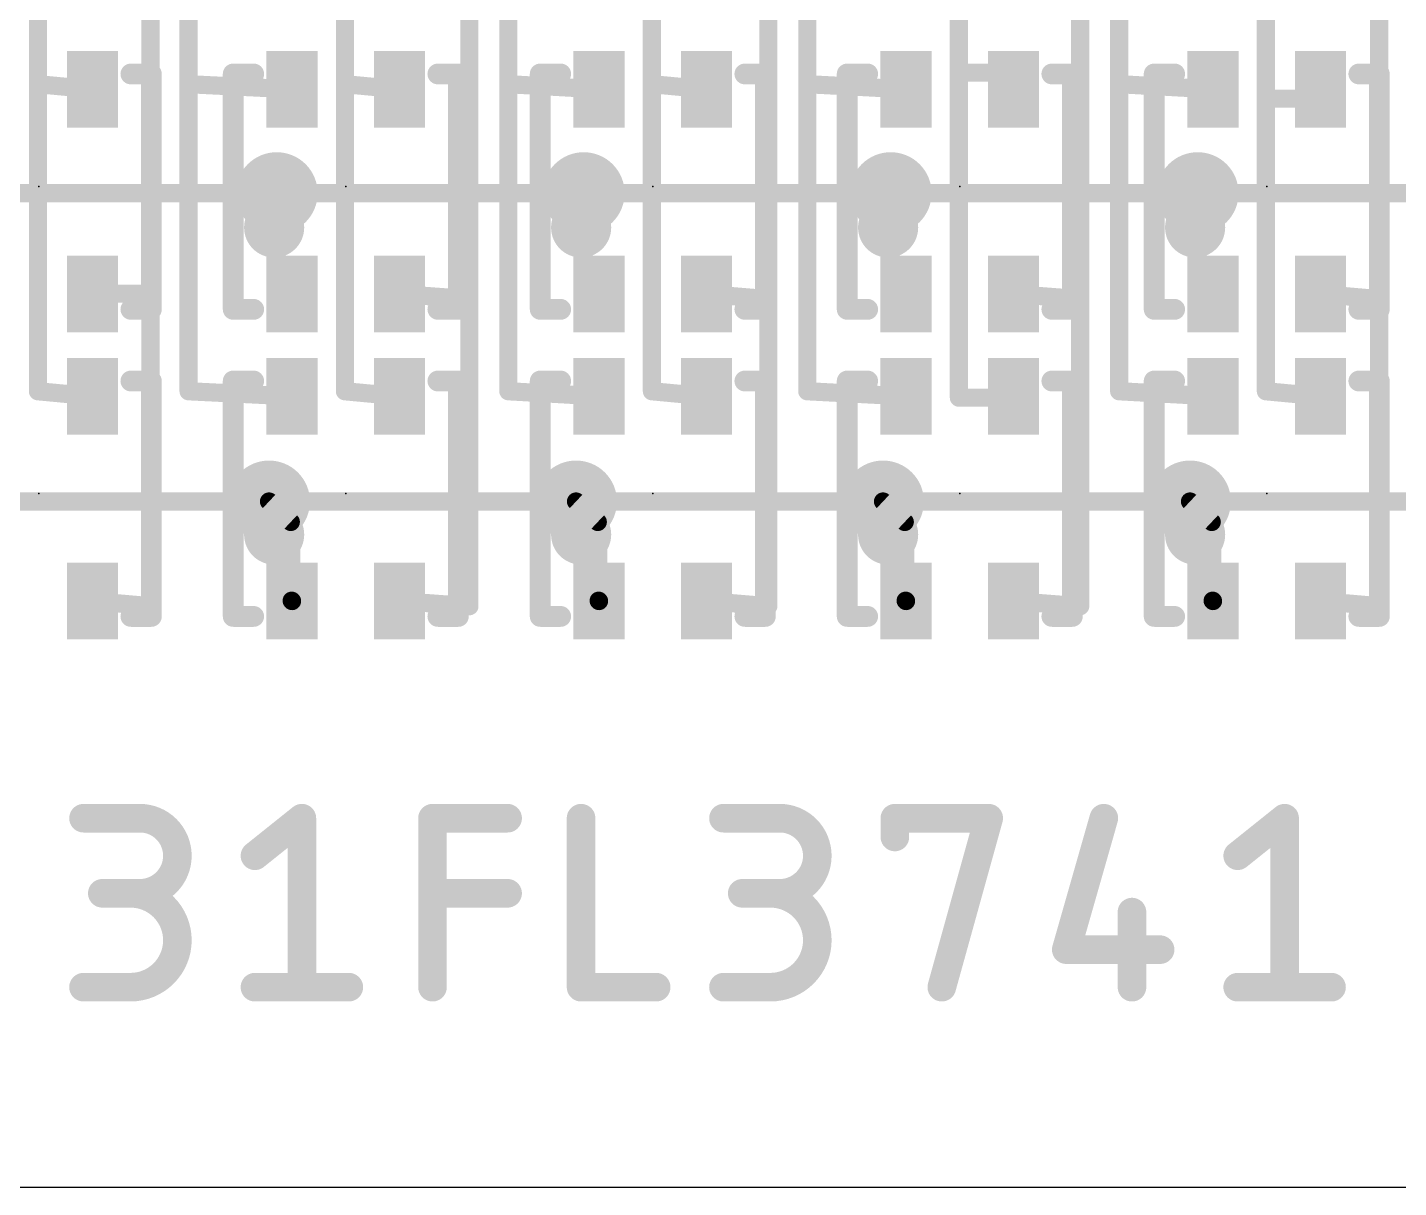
# Model space of a CAD drawing. Extents: x -9.9 to 44.1, y -5.1 to 53.3.
# Drawn here: x 7.39 to 20.79, y -5.08 to 6.25 of the extents above; entities that cross this region are included whole.
import ezdxf

# ---------------------------------------------------------------- set-up
doc = ezdxf.new("R2010")
doc.units = 0
for name, color, linetype in [('1', 12, 'CONTINUOUS'), ('16', 132, 'CONTINUOUS'), ('18', 110, 'CONTINUOUS'), ('20', 53, 'CONTINUOUS'), ('21', 40, 'CONTINUOUS'), ('23', 40, 'CONTINUOUS'), ('31', 253, 'CONTINUOUS')]:
    doc.layers.add(name, color=color, linetype=linetype)

# ---------------------------------------------------------------- blocks, each defined once
blk = doc.blocks.new('RECT')
blk.add_solid([(-0.5, -0.5), (0.5, -0.5), (-0.5, 0.5), (0.5, 0.5)])
blk = doc.blocks.new('ROUNDV')
at = {"const_width": 0.5}
blk.add_lwpolyline([(0, -0.25, 1), (0, 0.25, 1), (0, -0.25)], format="xyb", dxfattribs=at)

msp = doc.modelspace()

# ---------------------------------------------------------------- linework, layer by layer
at = {"layer": '1', "const_width": 0.1778}
for points in [[(7.4917, 8.7), (7.4917, 5.7)], [(8.9638, 8.7), (8.9638, 5.7)], [(10.4917, 8.7), (10.4917, 5.7)], [(12.089, 8.7), (12.089, 5.7)], [(13.4917, 8.7), (13.4917, 5.7)], [(15.01, 5.7), (15.01, 8.7)], [(16.4917, 8.733), (16.4917, 5.812)], [(18.058, 8.7), (18.058, 5.7)], [(19.4917, 8.7), (19.4917, 5.558)], [(8.5917, 6.6), (8.5917, 3.653)], [(11.708, 6.6), (11.708, 3.6)], [(14.629, 6.6), (14.629, 3.6)], [(17.677, 6.6), (17.677, 3.6)], [(20.598, 6.6), (20.598, 3.6)], [(16.4917, 5.812), (16.4917, 2.637)], [(17.05, 5.812), (16.4917, 5.812)], [(17.025, 5.65), (17.05, 5.812)], [(7.4917, 5.7), (7.4917, 2.7)], [(8.025, 5.65), (7.4917, 5.7)], [(8.9638, 5.7), (8.9638, 2.7)], [(9.975, 5.65), (8.9638, 5.7)], [(10.4917, 5.7), (10.4917, 2.7)], [(11.025, 5.65), (10.4917, 5.7)], [(12.089, 5.7), (12.089, 2.7)], [(12.975, 5.65), (12.089, 5.7)], [(13.4917, 5.7), (13.4917, 2.7)], [(14.025, 5.65), (13.4917, 5.7)], [(15.01, 2.7), (15.01, 5.7)], [(15.975, 5.65), (15.01, 5.7)], [(18.058, 5.7), (18.058, 2.7)], [(18.975, 5.65), (18.058, 5.7)], [(19.4917, 5.558), (19.4917, 2.7)], [(20.05, 5.558), (19.4917, 5.558)], [(20.025, 5.65), (20.05, 5.558)], [(9.825, 3.725), (9.825, 4.6355)], [(12.825, 3.725), (12.825, 4.6355)], [(15.825, 3.725), (15.825, 4.6355)], [(18.825, 3.725), (18.825, 4.6355)], [(9.975, 3.65), (9.825, 3.725)], [(12.975, 3.65), (12.825, 3.725)], [(15.975, 3.65), (15.825, 3.725)], [(18.975, 3.65), (18.825, 3.725)], [(8.025, 3.65), (8.05, 3.653)], [(8.05, 3.653), (8.5917, 3.653)], [(8.5917, 3.653), (8.5917, 0.6)], [(11.025, 3.65), (11.708, 3.6)], [(11.708, 3.6), (11.708, 0.6)], [(14.025, 3.65), (14.629, 3.6)], [(14.629, 3.6), (14.629, 0.6)], [(17.025, 3.65), (17.677, 3.6)], [(17.677, 3.6), (17.677, 0.6)], [(20.025, 3.65), (20.598, 3.6)], [(20.598, 3.6), (20.598, 0.6)], [(7.4917, 2.7), (8.025, 2.65)], [(8.9638, 2.7), (9.975, 2.65)], [(10.4917, 2.7), (11.025, 2.65)], [(12.089, 2.7), (12.975, 2.65)], [(13.4917, 2.7), (14.025, 2.65)], [(15.975, 2.65), (15.01, 2.7)], [(16.4917, 2.637), (17.05, 2.637)], [(17.05, 2.637), (17.025, 2.65)], [(18.058, 2.7), (18.975, 2.65)], [(19.4917, 2.7), (20.025, 2.65)], [(9.9625, 1.423), (9.75, 1.623)], [(12.9625, 1.423), (12.75, 1.623)], [(15.9625, 1.423), (15.75, 1.623)], [(18.9625, 1.423), (18.75, 1.623)], [(9.9714, 0.6536), (9.9625, 1.423)], [(12.9714, 0.6536), (12.9625, 1.423)], [(15.9714, 0.6536), (15.9625, 1.423)], [(18.9714, 0.6536), (18.9625, 1.423)], [(8.5917, 0.6), (8.025, 0.65)], [(9.975, 0.65), (9.9714, 0.6536)], [(11.708, 0.6), (11.025, 0.65)], [(12.975, 0.65), (12.9714, 0.6536)], [(14.629, 0.6), (14.025, 0.65)], [(15.975, 0.65), (15.9714, 0.6536)], [(17.677, 0.6), (17.025, 0.65)], [(18.975, 0.65), (18.9714, 0.6536)], [(20.598, 0.6), (20.025, 0.65)]]:
    msp.add_lwpolyline(points, dxfattribs=at)
at = {"layer": '1', "const_width": 0.0889}
for points in [[(16.5362, 5.812, 1), (16.4473, 5.812)], [(16.4917, 5.8565, 1), (16.4917, 5.7675)], [(17.0939, 5.8052, 1), (17.0061, 5.8188)], [(17.05, 5.7675, 1), (17.05, 5.8565)], [(7.5362, 5.7, 1), (7.4473, 5.7)], [(7.4958, 5.7443, 1), (7.4876, 5.6557)], [(8.966, 5.7444, 1), (8.9616, 5.6556)], [(9.0083, 5.7, 1), (8.9194, 5.7)], [(10.4958, 5.7443, 1), (10.4876, 5.6557)], [(10.5361, 5.7, 1), (10.4473, 5.7)], [(12.0915, 5.7444, 1), (12.0865, 5.6556)], [(12.1334, 5.7, 1), (12.0446, 5.7)], [(13.4958, 5.7443, 1), (13.4876, 5.6557)], [(13.5361, 5.7, 1), (13.4473, 5.7)], [(15.0545, 5.7, 1), (14.9656, 5.7)], [(15.0123, 5.7444, 1), (15.0077, 5.6556)], [(16.4473, 5.812, 1), (16.5362, 5.812)], [(18.1025, 5.7, 1), (18.0135, 5.7)], [(18.0604, 5.7444, 1), (18.0556, 5.6556)], [(7.4473, 5.7, 1), (7.5362, 5.7)], [(8.0209, 5.6057, 1), (8.0291, 5.6943)], [(8.9194, 5.7, 1), (9.0083, 5.7)], [(9.9728, 5.6056, 1), (9.9772, 5.6944)], [(10.4473, 5.7, 1), (10.5361, 5.7)], [(11.0209, 5.6057, 1), (11.0291, 5.6943)], [(12.0446, 5.7, 1), (12.1334, 5.7)], [(12.9725, 5.6056, 1), (12.9775, 5.6944)], [(13.4473, 5.7, 1), (13.5361, 5.7)], [(14.0209, 5.6057, 1), (14.0291, 5.6943)], [(14.9656, 5.7, 1), (15.0545, 5.7)], [(15.9727, 5.6056, 1), (15.9773, 5.6944)], [(16.9811, 5.6568, 1), (17.0689, 5.6432)], [(18.0135, 5.7, 1), (18.1025, 5.7)], [(18.9726, 5.6056, 1), (18.9774, 5.6944)], [(19.4917, 5.6025, 1), (19.4917, 5.5135)], [(19.5362, 5.558, 1), (19.4473, 5.558)], [(20.0679, 5.6617, 1), (19.9821, 5.6383)], [(20.05, 5.5135, 1), (20.05, 5.6025)], [(19.4473, 5.558, 1), (19.5362, 5.558)], [(20.0071, 5.5463, 1), (20.0929, 5.5697)], [(9.8694, 4.6355, 1), (9.7805, 4.6355)], [(12.8694, 4.6355, 1), (12.7805, 4.6355)], [(15.8694, 4.6355, 1), (15.7805, 4.6355)], [(18.8694, 4.6355, 1), (18.7805, 4.6355)], [(9.8448, 3.7648, 1), (9.8051, 3.6853)], [(9.7805, 3.725, 1), (9.8694, 3.725)], [(12.8448, 3.7648, 1), (12.8051, 3.6853)], [(12.7805, 3.725, 1), (12.8694, 3.725)], [(15.8448, 3.7648, 1), (15.8051, 3.6853)], [(15.7805, 3.725, 1), (15.8694, 3.725)], [(18.8448, 3.7648, 1), (18.8051, 3.6853)], [(18.7805, 3.725, 1), (18.8694, 3.725)], [(8.0197, 3.6941, 1), (8.0303, 3.6059)], [(8.05, 3.6974, 1), (8.05, 3.6086)], [(8.0553, 3.6089, 1), (8.0447, 3.6971)], [(8.6362, 3.653, 1), (8.5473, 3.653)], [(8.5473, 3.653, 1), (8.6362, 3.653)], [(8.5917, 3.6086, 1), (8.5917, 3.6974)], [(9.9551, 3.6102, 1), (9.9949, 3.6898)], [(11.0282, 3.6943, 1), (11.0218, 3.6057)], [(11.7524, 3.6, 1), (11.6636, 3.6)], [(11.6636, 3.6, 1), (11.7524, 3.6)], [(11.7048, 3.5557, 1), (11.7112, 3.6443)], [(12.9551, 3.6102, 1), (12.9949, 3.6898)], [(14.0287, 3.6943, 1), (14.0213, 3.6057)], [(14.6735, 3.6, 1), (14.5846, 3.6)], [(14.5846, 3.6, 1), (14.6735, 3.6)], [(14.6253, 3.5557, 1), (14.6327, 3.6443)], [(15.9551, 3.6102, 1), (15.9949, 3.6898)], [(17.0284, 3.6943, 1), (17.0216, 3.6057)], [(17.7215, 3.6, 1), (17.6325, 3.6)], [(17.6325, 3.6, 1), (17.7215, 3.6)], [(17.6736, 3.5557, 1), (17.6804, 3.6443)], [(18.9551, 3.6102, 1), (18.9949, 3.6898)], [(20.0289, 3.6943, 1), (20.0211, 3.6057)], [(20.6425, 3.6, 1), (20.5536, 3.6)], [(20.5536, 3.6, 1), (20.6425, 3.6)], [(20.5941, 3.5557, 1), (20.6019, 3.6443)], [(7.4958, 2.7443, 1), (7.4876, 2.6557)], [(7.4473, 2.7, 1), (7.5362, 2.7)], [(8.0209, 2.6057, 1), (8.0291, 2.6943)], [(8.966, 2.7444, 1), (8.9616, 2.6556)], [(8.9194, 2.7, 1), (9.0083, 2.7)], [(9.9728, 2.6056, 1), (9.9772, 2.6944)], [(10.4958, 2.7443, 1), (10.4876, 2.6557)], [(10.4473, 2.7, 1), (10.5361, 2.7)], [(11.0209, 2.6057, 1), (11.0291, 2.6943)], [(12.0915, 2.7444, 1), (12.0865, 2.6556)], [(12.0446, 2.7, 1), (12.1334, 2.7)], [(12.9725, 2.6056, 1), (12.9775, 2.6944)], [(13.4958, 2.7443, 1), (13.4876, 2.6557)], [(13.4473, 2.7, 1), (13.5361, 2.7)], [(14.0209, 2.6057, 1), (14.0291, 2.6943)], [(15.0123, 2.7444, 1), (15.0077, 2.6556)], [(14.9656, 2.7, 1), (15.0545, 2.7)], [(15.9727, 2.6056, 1), (15.9773, 2.6944)], [(16.4473, 2.637, 1), (16.5362, 2.637)], [(16.4917, 2.6814, 1), (16.4917, 2.5926)], [(17.0455, 2.6894, 1), (17.0045, 2.6106)], [(17.0295, 2.5976, 1), (17.0705, 2.6764)], [(17.05, 2.5926, 1), (17.05, 2.6814)], [(18.0135, 2.7, 1), (18.1025, 2.7)], [(18.0604, 2.7444, 1), (18.0556, 2.6556)], [(18.9726, 2.6056, 1), (18.9774, 2.6944)], [(19.4958, 2.7443, 1), (19.4876, 2.6557)], [(19.4473, 2.7, 1), (19.5362, 2.7)], [(20.0209, 2.6057, 1), (20.0291, 2.6943)], [(9.7805, 1.6554, 1), (9.7195, 1.5906)], [(12.7805, 1.6554, 1), (12.7195, 1.5906)], [(15.7805, 1.6554, 1), (15.7195, 1.5906)], [(18.7805, 1.6554, 1), (18.7195, 1.5906)], [(10.0069, 1.4235, 1), (9.9181, 1.4225)], [(9.932, 1.3906, 1), (9.993, 1.4554)], [(13.0069, 1.4235, 1), (12.9181, 1.4225)], [(12.932, 1.3906, 1), (12.993, 1.4554)], [(16.0069, 1.4235, 1), (15.9181, 1.4225)], [(15.932, 1.3906, 1), (15.993, 1.4554)], [(19.0069, 1.4235, 1), (18.9181, 1.4225)], [(18.932, 1.3906, 1), (18.993, 1.4554)], [(8.0289, 0.6943, 1), (8.0211, 0.6057)], [(8.5878, 0.5557, 1), (8.5956, 0.6443)], [(10.0028, 0.6851, 1), (9.9399, 0.6222)], [(9.9269, 0.6531, 1), (10.0158, 0.6541)], [(9.9436, 0.6186, 1), (10.0064, 0.6814)], [(11.0282, 0.6943, 1), (11.0218, 0.6057)], [(11.7048, 0.5557, 1), (11.7112, 0.6443)], [(13.0028, 0.6851, 1), (12.9399, 0.6222)], [(12.9269, 0.6531, 1), (13.0158, 0.6541)], [(12.9436, 0.6186, 1), (13.0064, 0.6814)], [(14.0287, 0.6943, 1), (14.0213, 0.6057)], [(14.6253, 0.5557, 1), (14.6327, 0.6443)], [(16.0028, 0.6851, 1), (15.9399, 0.6222)], [(15.9269, 0.6531, 1), (16.0158, 0.6541)], [(15.9436, 0.6186, 1), (16.0064, 0.6814)], [(17.0284, 0.6943, 1), (17.0216, 0.6057)], [(17.6736, 0.5557, 1), (17.6804, 0.6443)], [(19.0028, 0.6851, 1), (18.9399, 0.6222)], [(18.9269, 0.6531, 1), (19.0158, 0.6541)], [(18.9436, 0.6186, 1), (19.0064, 0.6814)], [(20.0289, 0.6943, 1), (20.0211, 0.6057)], [(20.5941, 0.5557, 1), (20.6019, 0.6443)], [(8.5473, 0.6, 1), (8.6362, 0.6)], [(11.6636, 0.6, 1), (11.7524, 0.6)], [(14.5846, 0.6, 1), (14.6735, 0.6)], [(17.6325, 0.6, 1), (17.7215, 0.6)], [(20.5536, 0.6, 1), (20.6425, 0.6)]]:
    msp.add_lwpolyline(points, format="xyb", dxfattribs=at)
at = {"layer": '16', "const_width": 0.1778}
for points in [[(9.825, 4.6355), (6.825, 4.6355)], [(12.825, 4.6355), (9.825, 4.6355)], [(15.825, 4.6355), (12.825, 4.6355)], [(18.825, 4.6355), (15.825, 4.6355)], [(21.7805, 4.6355), (18.825, 4.6355)], [(9.75, 1.623), (6.75, 1.623)], [(12.75, 1.623), (9.75, 1.623)], [(15.75, 1.623), (12.75, 1.623)], [(18.75, 1.623), (15.75, 1.623)], [(21.75, 1.623), (18.75, 1.623)]]:
    msp.add_lwpolyline(points, dxfattribs=at)
at = {"layer": '16', "const_width": 0.0889}
for points in [[(9.825, 4.68, 1), (9.825, 4.5911)], [(9.825, 4.5911, 1), (9.825, 4.68)], [(12.825, 4.68, 1), (12.825, 4.5911)], [(12.825, 4.5911, 1), (12.825, 4.68)], [(15.825, 4.68, 1), (15.825, 4.5911)], [(15.825, 4.5911, 1), (15.825, 4.68)], [(18.825, 4.68, 1), (18.825, 4.5911)], [(18.825, 4.5911, 1), (18.825, 4.68)], [(9.75, 1.6675, 1), (9.75, 1.5785)], [(9.75, 1.5785, 1), (9.75, 1.6675)], [(12.75, 1.6675, 1), (12.75, 1.5785)], [(12.75, 1.5785, 1), (12.75, 1.6675)], [(15.75, 1.6675, 1), (15.75, 1.5785)], [(15.75, 1.5785, 1), (15.75, 1.6675)], [(18.75, 1.6675, 1), (18.75, 1.5785)], [(18.75, 1.5785, 1), (18.75, 1.6675)]]:
    msp.add_lwpolyline(points, format="xyb", dxfattribs=at)
at = {"layer": '20'}
msp.add_line((36.46, -5.08), (2.54, -5.08), dxfattribs=at)
at = {"layer": '21'}
for points, const_width in [([(8.6, 5.8), (8.4, 5.8)], 0.2032), ([(8.6, 3.5), (8.6, 5.8)], 0.2032), ([(9.4, 3.5), (9.4, 5.8)], 0.2032), ([(9.4, 5.8), (9.6, 5.8)], 0.2032), ([(11.6, 5.8), (11.4, 5.8)], 0.2032), ([(11.6, 3.5), (11.6, 5.8)], 0.2032), ([(12.4, 3.5), (12.4, 5.8)], 0.2032), ([(12.4, 5.8), (12.6, 5.8)], 0.2032), ([(14.6, 5.8), (14.4, 5.8)], 0.2032), ([(14.6, 3.5), (14.6, 5.8)], 0.2032), ([(15.4, 3.5), (15.4, 5.8)], 0.2032), ([(15.4, 5.8), (15.6, 5.8)], 0.2032), ([(17.6, 5.8), (17.4, 5.8)], 0.2032), ([(17.6, 3.5), (17.6, 5.8)], 0.2032), ([(18.4, 3.5), (18.4, 5.8)], 0.2032), ([(18.4, 5.8), (18.6, 5.8)], 0.2032), ([(20.6, 5.8), (20.4, 5.8)], 0.2032), ([(20.6, 3.5), (20.6, 5.8)], 0.2032), ([(8.4, 3.5), (8.6, 3.5)], 0.2032), ([(9.6, 3.5), (9.4, 3.5)], 0.2032), ([(11.4, 3.5), (11.6, 3.5)], 0.2032), ([(12.6, 3.5), (12.4, 3.5)], 0.2032), ([(14.4, 3.5), (14.6, 3.5)], 0.2032), ([(15.6, 3.5), (15.4, 3.5)], 0.2032), ([(17.4, 3.5), (17.6, 3.5)], 0.2032), ([(18.6, 3.5), (18.4, 3.5)], 0.2032), ([(20.4, 3.5), (20.6, 3.5)], 0.2032), ([(8.6, 2.8), (8.4, 2.8)], 0.2032), ([(8.6, 0.5), (8.6, 2.8)], 0.2032), ([(9.4, 0.5), (9.4, 2.8)], 0.2032), ([(9.4, 2.8), (9.6, 2.8)], 0.2032), ([(11.6, 2.8), (11.4, 2.8)], 0.2032), ([(11.6, 0.5), (11.6, 2.8)], 0.2032), ([(12.4, 0.5), (12.4, 2.8)], 0.2032), ([(12.4, 2.8), (12.6, 2.8)], 0.2032), ([(14.6, 2.8), (14.4, 2.8)], 0.2032), ([(14.6, 0.5), (14.6, 2.8)], 0.2032), ([(15.4, 0.5), (15.4, 2.8)], 0.2032), ([(15.4, 2.8), (15.6, 2.8)], 0.2032), ([(17.6, 2.8), (17.4, 2.8)], 0.2032), ([(17.6, 0.5), (17.6, 2.8)], 0.2032), ([(18.4, 0.5), (18.4, 2.8)], 0.2032), ([(18.4, 2.8), (18.6, 2.8)], 0.2032), ([(20.6, 2.8), (20.4, 2.8)], 0.2032), ([(20.6, 0.5), (20.6, 2.8)], 0.2032), ([(8.4, 0.5), (8.6, 0.5)], 0.2032), ([(9.6, 0.5), (9.4, 0.5)], 0.2032), ([(11.4, 0.5), (11.6, 0.5)], 0.2032), ([(12.6, 0.5), (12.4, 0.5)], 0.2032), ([(14.4, 0.5), (14.6, 0.5)], 0.2032), ([(15.6, 0.5), (15.4, 0.5)], 0.2032), ([(17.4, 0.5), (17.6, 0.5)], 0.2032), ([(18.6, 0.5), (18.4, 0.5)], 0.2032), ([(20.4, 0.5), (20.6, 0.5)], 0.2032), ([(7.9373, -1.4713), (8.4876, -1.4713)], 0.2794), ([(9.6123, -1.8382), (10.0709, -1.4713)], 0.2794), ([(10.0709, -1.4713), (10.0709, -3.1223)], 0.2794), ([(11.3476, -3.1223), (11.3476, -1.4713)], 0.2794), ([(11.3476, -1.4713), (12.0814, -1.4713)], 0.2794), ([(12.7994, -1.4713), (12.7994, -3.1223)], 0.2794), ([(14.1908, -1.4713), (14.7411, -1.4713)], 0.2794), ([(15.8658, -1.6547), (15.8658, -1.4713)], 0.2794), ([(15.8658, -1.4713), (16.783, -1.4713)], 0.2794), ([(16.783, -1.4713), (16.3244, -3.1223)], 0.2794), ([(17.9077, -1.4713), (17.5409, -2.7554)], 0.2794), ([(19.2159, -1.8382), (19.6745, -1.4713)], 0.2794), ([(19.6745, -1.4713), (19.6745, -3.1223)], 0.2794), ([(8.4876, -2.2051), (8.1207, -2.2051)], 0.2794), ([(11.3476, -2.2051), (12.0814, -2.2051)], 0.2794), ([(14.7411, -2.2051), (14.3742, -2.2051)], 0.2794), ([(18.1829, -2.3885), (18.1829, -3.1223)], 0.2794), ([(17.5409, -2.7554), (18.4581, -2.7554)], 0.2794), ([(7.9373, -3.1223), (8.3959, -3.1223)], 0.2794), ([(9.6123, -3.1223), (10.5295, -3.1223)], 0.2794), ([(12.7994, -3.1223), (13.5331, -3.1223)], 0.2794), ([(14.1908, -3.1223), (14.6494, -3.1223)], 0.2794), ([(19.2159, -3.1223), (20.1331, -3.1223)], 0.2794)]:
    msp.add_lwpolyline(points, dxfattribs=dict(at, const_width=const_width))
for points, const_width in [([(8.4, 5.8508, 1), (8.4, 5.7492)], 0.1016), ([(8.6508, 5.8, 1), (8.5492, 5.8)], 0.1016), ([(8.6, 5.7492, 1), (8.6, 5.8508)], 0.1016), ([(9.4508, 5.8, 1), (9.3492, 5.8)], 0.1016), ([(9.4, 5.8508, 1), (9.4, 5.7492)], 0.1016), ([(9.6, 5.7492, 1), (9.6, 5.8508)], 0.1016), ([(11.4, 5.8508, 1), (11.4, 5.7492)], 0.1016), ([(11.6508, 5.8, 1), (11.5492, 5.8)], 0.1016), ([(11.6, 5.7492, 1), (11.6, 5.8508)], 0.1016), ([(12.4508, 5.8, 1), (12.3492, 5.8)], 0.1016), ([(12.4, 5.8508, 1), (12.4, 5.7492)], 0.1016), ([(12.6, 5.7492, 1), (12.6, 5.8508)], 0.1016), ([(14.4, 5.8508, 1), (14.4, 5.7492)], 0.1016), ([(14.6508, 5.8, 1), (14.5492, 5.8)], 0.1016), ([(14.6, 5.7492, 1), (14.6, 5.8508)], 0.1016), ([(15.4508, 5.8, 1), (15.3492, 5.8)], 0.1016), ([(15.4, 5.8508, 1), (15.4, 5.7492)], 0.1016), ([(15.6, 5.7492, 1), (15.6, 5.8508)], 0.1016), ([(17.4, 5.8508, 1), (17.4, 5.7492)], 0.1016), ([(17.6508, 5.8, 1), (17.5492, 5.8)], 0.1016), ([(17.6, 5.7492, 1), (17.6, 5.8508)], 0.1016), ([(18.4508, 5.8, 1), (18.3492, 5.8)], 0.1016), ([(18.4, 5.8508, 1), (18.4, 5.7492)], 0.1016), ([(18.6, 5.7492, 1), (18.6, 5.8508)], 0.1016), ([(20.4, 5.8508, 1), (20.4, 5.7492)], 0.1016), ([(20.6508, 5.8, 1), (20.5492, 5.8)], 0.1016), ([(20.6, 5.7492, 1), (20.6, 5.8508)], 0.1016), ([(9.8, 4.1586, 1), (9.8, 4.4414, 1), (9.8, 4.1586)], 0.3048), ([(12.8, 4.1586, 1), (12.8, 4.4414, 1), (12.8, 4.1586)], 0.3048), ([(15.8, 4.1586, 1), (15.8, 4.4414, 1), (15.8, 4.1586)], 0.3048), ([(18.8, 4.1586, 1), (18.8, 4.4414, 1), (18.8, 4.1586)], 0.3048), ([(8.4, 3.5508, 1), (8.4, 3.4492)], 0.1016), ([(8.5492, 3.5, 1), (8.6508, 3.5)], 0.1016), ([(8.6, 3.4492, 1), (8.6, 3.5508)], 0.1016), ([(9.4, 3.5508, 1), (9.4, 3.4492)], 0.1016), ([(9.3492, 3.5, 1), (9.4508, 3.5)], 0.1016), ([(9.6, 3.4492, 1), (9.6, 3.5508)], 0.1016), ([(11.4, 3.5508, 1), (11.4, 3.4492)], 0.1016), ([(11.5492, 3.5, 1), (11.6508, 3.5)], 0.1016), ([(11.6, 3.4492, 1), (11.6, 3.5508)], 0.1016), ([(12.4, 3.5508, 1), (12.4, 3.4492)], 0.1016), ([(12.3492, 3.5, 1), (12.4508, 3.5)], 0.1016), ([(12.6, 3.4492, 1), (12.6, 3.5508)], 0.1016), ([(14.4, 3.5508, 1), (14.4, 3.4492)], 0.1016), ([(14.5492, 3.5, 1), (14.6508, 3.5)], 0.1016), ([(14.6, 3.4492, 1), (14.6, 3.5508)], 0.1016), ([(15.4, 3.5508, 1), (15.4, 3.4492)], 0.1016), ([(15.3492, 3.5, 1), (15.4508, 3.5)], 0.1016), ([(15.6, 3.4492, 1), (15.6, 3.5508)], 0.1016), ([(17.4, 3.5508, 1), (17.4, 3.4492)], 0.1016), ([(17.5492, 3.5, 1), (17.6508, 3.5)], 0.1016), ([(17.6, 3.4492, 1), (17.6, 3.5508)], 0.1016), ([(18.4, 3.5508, 1), (18.4, 3.4492)], 0.1016), ([(18.3492, 3.5, 1), (18.4508, 3.5)], 0.1016), ([(18.6, 3.4492, 1), (18.6, 3.5508)], 0.1016), ([(20.4, 3.5508, 1), (20.4, 3.4492)], 0.1016), ([(20.5492, 3.5, 1), (20.6508, 3.5)], 0.1016), ([(20.6, 3.4492, 1), (20.6, 3.5508)], 0.1016), ([(8.4, 2.8508, 1), (8.4, 2.7492)], 0.1016), ([(8.6508, 2.8, 1), (8.5492, 2.8)], 0.1016), ([(8.6, 2.7492, 1), (8.6, 2.8508)], 0.1016), ([(9.4508, 2.8, 1), (9.3492, 2.8)], 0.1016), ([(9.4, 2.8508, 1), (9.4, 2.7492)], 0.1016), ([(9.6, 2.7492, 1), (9.6, 2.8508)], 0.1016), ([(11.4, 2.8508, 1), (11.4, 2.7492)], 0.1016), ([(11.6508, 2.8, 1), (11.5492, 2.8)], 0.1016), ([(11.6, 2.7492, 1), (11.6, 2.8508)], 0.1016), ([(12.4508, 2.8, 1), (12.3492, 2.8)], 0.1016), ([(12.4, 2.8508, 1), (12.4, 2.7492)], 0.1016), ([(12.6, 2.7492, 1), (12.6, 2.8508)], 0.1016), ([(14.4, 2.8508, 1), (14.4, 2.7492)], 0.1016), ([(14.6508, 2.8, 1), (14.5492, 2.8)], 0.1016), ([(14.6, 2.7492, 1), (14.6, 2.8508)], 0.1016), ([(15.4508, 2.8, 1), (15.3492, 2.8)], 0.1016), ([(15.4, 2.8508, 1), (15.4, 2.7492)], 0.1016), ([(15.6, 2.7492, 1), (15.6, 2.8508)], 0.1016), ([(17.4, 2.8508, 1), (17.4, 2.7492)], 0.1016), ([(17.6508, 2.8, 1), (17.5492, 2.8)], 0.1016), ([(17.6, 2.7492, 1), (17.6, 2.8508)], 0.1016), ([(18.4508, 2.8, 1), (18.3492, 2.8)], 0.1016), ([(18.4, 2.8508, 1), (18.4, 2.7492)], 0.1016), ([(18.6, 2.7492, 1), (18.6, 2.8508)], 0.1016), ([(20.4, 2.8508, 1), (20.4, 2.7492)], 0.1016), ([(20.6508, 2.8, 1), (20.5492, 2.8)], 0.1016), ([(20.6, 2.7492, 1), (20.6, 2.8508)], 0.1016), ([(9.8, 1.1586, 1), (9.8, 1.4414, 1), (9.8, 1.1586)], 0.3048), ([(12.8, 1.1586, 1), (12.8, 1.4414, 1), (12.8, 1.1586)], 0.3048), ([(15.8, 1.1586, 1), (15.8, 1.4414, 1), (15.8, 1.1586)], 0.3048), ([(18.8, 1.1586, 1), (18.8, 1.4414, 1), (18.8, 1.1586)], 0.3048), ([(8.4, 0.5508, 1), (8.4, 0.4492)], 0.1016), ([(8.5492, 0.5, 1), (8.6508, 0.5)], 0.1016), ([(8.6, 0.4492, 1), (8.6, 0.5508)], 0.1016), ([(9.4, 0.5508, 1), (9.4, 0.4492)], 0.1016), ([(9.3492, 0.5, 1), (9.4508, 0.5)], 0.1016), ([(9.6, 0.4492, 1), (9.6, 0.5508)], 0.1016), ([(11.4, 0.5508, 1), (11.4, 0.4492)], 0.1016), ([(11.5492, 0.5, 1), (11.6508, 0.5)], 0.1016), ([(11.6, 0.4492, 1), (11.6, 0.5508)], 0.1016), ([(12.4, 0.5508, 1), (12.4, 0.4492)], 0.1016), ([(12.3492, 0.5, 1), (12.4508, 0.5)], 0.1016), ([(12.6, 0.4492, 1), (12.6, 0.5508)], 0.1016), ([(14.4, 0.5508, 1), (14.4, 0.4492)], 0.1016), ([(14.5492, 0.5, 1), (14.6508, 0.5)], 0.1016), ([(14.6, 0.4492, 1), (14.6, 0.5508)], 0.1016), ([(15.4, 0.5508, 1), (15.4, 0.4492)], 0.1016), ([(15.3492, 0.5, 1), (15.4508, 0.5)], 0.1016), ([(15.6, 0.4492, 1), (15.6, 0.5508)], 0.1016), ([(17.4, 0.5508, 1), (17.4, 0.4492)], 0.1016), ([(17.5492, 0.5, 1), (17.6508, 0.5)], 0.1016), ([(17.6, 0.4492, 1), (17.6, 0.5508)], 0.1016), ([(18.4, 0.5508, 1), (18.4, 0.4492)], 0.1016), ([(18.3492, 0.5, 1), (18.4508, 0.5)], 0.1016), ([(18.6, 0.4492, 1), (18.6, 0.5508)], 0.1016), ([(20.4, 0.5508, 1), (20.4, 0.4492)], 0.1016), ([(20.5492, 0.5, 1), (20.6508, 0.5)], 0.1016), ([(20.6, 0.4492, 1), (20.6, 0.5508)], 0.1016), ([(7.9373, -1.4015, 1), (7.9373, -1.5412)], 0.1397), ([(8.4876, -2.2051, 1), (8.4876, -1.4713)], 0.2794), ([(8.4876, -1.4015, 1), (8.4876, -1.5412)], 0.1397), ([(8.4876, -1.5412, 1), (8.4876, -1.4015)], 0.1397), ([(10.1408, -1.4713, 1), (10.0011, -1.4713)], 0.1397), ([(10.1146, -1.5258, 1), (10.0273, -1.4168)], 0.1397), ([(11.4175, -1.4713, 1), (11.2778, -1.4713)], 0.1397), ([(11.3476, -1.4015, 1), (11.3476, -1.5412)], 0.1397), ([(12.0814, -1.5412, 1), (12.0814, -1.4015)], 0.1397), ([(12.8692, -1.4713, 1), (12.7295, -1.4713)], 0.1397), ([(14.1908, -1.4015, 1), (14.1908, -1.5412)], 0.1397), ([(14.7411, -2.2051, 1), (14.7411, -1.4713)], 0.2794), ([(14.7411, -1.4015, 1), (14.7411, -1.5412)], 0.1397), ([(14.7411, -1.5412, 1), (14.7411, -1.4015)], 0.1397), ([(15.9357, -1.4713, 1), (15.796, -1.4713)], 0.1397), ([(15.8658, -1.4015, 1), (15.8658, -1.5412)], 0.1397), ([(16.8503, -1.49, 1), (16.7157, -1.4526)], 0.1397), ([(16.783, -1.5412, 1), (16.783, -1.4015)], 0.1397), ([(17.9749, -1.4905, 1), (17.8406, -1.4521)], 0.1397), ([(19.7444, -1.4713, 1), (19.6047, -1.4713)], 0.1397), ([(19.7181, -1.5258, 1), (19.6309, -1.4168)], 0.1397), ([(15.796, -1.6547, 1), (15.9357, -1.6547)], 0.1397), ([(9.5687, -1.7836, 1), (9.656, -1.8927)], 0.1397), ([(19.1723, -1.7836, 1), (19.2595, -1.8927)], 0.1397), ([(8.1207, -2.1352, 1), (8.1207, -2.2749)], 0.1397), ([(8.3959, -3.1223, 1), (8.3959, -2.2051)], 0.2794), ([(8.3959, -2.1352, 1), (8.3959, -2.2749)], 0.1397), ([(8.4876, -2.1352, 1), (8.4876, -2.2749)], 0.1397), ([(8.4876, -2.2749, 1), (8.4876, -2.1352)], 0.1397), ([(11.3476, -2.1352, 1), (11.3476, -2.2749)], 0.1397), ([(12.0814, -2.2749, 1), (12.0814, -2.1352)], 0.1397), ([(14.3742, -2.1352, 1), (14.3742, -2.2749)], 0.1397), ([(14.6494, -3.1223, 1), (14.6494, -2.2051)], 0.2794), ([(14.6494, -2.1352, 1), (14.6494, -2.2749)], 0.1397), ([(14.7411, -2.1352, 1), (14.7411, -2.2749)], 0.1397), ([(14.7411, -2.2749, 1), (14.7411, -2.1352)], 0.1397), ([(18.2528, -2.3885, 1), (18.1131, -2.3885)], 0.1397), ([(17.5409, -2.6856, 1), (17.5409, -2.8253)], 0.1397), ([(17.4737, -2.7362, 1), (17.608, -2.7746)], 0.1397), ([(18.4581, -2.8253, 1), (18.4581, -2.6856)], 0.1397), ([(7.9373, -3.0524, 1), (7.9373, -3.1922)], 0.1397), ([(8.3959, -3.0524, 1), (8.3959, -3.1922)], 0.1397), ([(8.3959, -3.1922, 1), (8.3959, -3.0524)], 0.1397), ([(9.6123, -3.0524, 1), (9.6123, -3.1922)], 0.1397), ([(10.0011, -3.1223, 1), (10.1408, -3.1223)], 0.1397), ([(10.5295, -3.1922, 1), (10.5295, -3.0524)], 0.1397), ([(11.2778, -3.1223, 1), (11.4175, -3.1223)], 0.1397), ([(12.7994, -3.0524, 1), (12.7994, -3.1922)], 0.1397), ([(12.7295, -3.1223, 1), (12.8692, -3.1223)], 0.1397), ([(13.5331, -3.1922, 1), (13.5331, -3.0524)], 0.1397), ([(14.1908, -3.0524, 1), (14.1908, -3.1922)], 0.1397), ([(14.6494, -3.0524, 1), (14.6494, -3.1922)], 0.1397), ([(14.6494, -3.1922, 1), (14.6494, -3.0524)], 0.1397), ([(16.2571, -3.1036, 1), (16.3917, -3.141)], 0.1397), ([(18.1131, -3.1223, 1), (18.2528, -3.1223)], 0.1397), ([(19.2159, -3.0524, 1), (19.2159, -3.1922)], 0.1397), ([(19.6047, -3.1223, 1), (19.7444, -3.1223)], 0.1397), ([(20.1331, -3.1922, 1), (20.1331, -3.0524)], 0.1397)]:
    msp.add_lwpolyline(points, format="xyb", dxfattribs=dict(at, const_width=const_width))
at = {"layer": '23'}
for p in [(7.5, 4.7), (10.5, 4.7), (13.5, 4.7), (16.5, 4.7), (19.5, 4.7), (7.5, 1.7), (10.5, 1.7), (13.5, 1.7), (16.5, 1.7), (19.5, 1.7)]:
    msp.add_point(p, dxfattribs=at)

# ---------------------------------------------------------------- block references
at = {"layer": '1', "xscale": 0.75, "yscale": 0.5, "rotation": 90}
for p in [(8.025, 5.65), (9.975, 5.65), (11.025, 5.65), (12.975, 5.65), (14.025, 5.65), (15.975, 5.65), (17.025, 5.65), (18.975, 5.65), (20.025, 5.65), (8.025, 3.65), (9.975, 3.65), (11.025, 3.65), (12.975, 3.65), (14.025, 3.65), (15.975, 3.65), (17.025, 3.65), (18.975, 3.65), (20.025, 3.65), (8.025, 2.65), (9.975, 2.65), (11.025, 2.65), (12.975, 2.65), (14.025, 2.65), (15.975, 2.65), (17.025, 2.65), (18.975, 2.65), (20.025, 2.65), (8.025, 0.65), (9.975, 0.65), (11.025, 0.65), (12.975, 0.65), (14.025, 0.65), (15.975, 0.65), (17.025, 0.65), (18.975, 0.65), (20.025, 0.65)]:
    msp.add_blockref('RECT', p, dxfattribs=at)
at = {"layer": '18', "xscale": 0.8001, "yscale": 0.8001}
for p in [(9.825, 4.6355), (9.825, 4.6355), (12.825, 4.6355), (12.825, 4.6355), (15.825, 4.6355), (15.825, 4.6355), (18.825, 4.6355), (18.825, 4.6355), (9.75, 1.623), (9.75, 1.623), (12.75, 1.623), (12.75, 1.623), (15.75, 1.623), (15.75, 1.623), (18.75, 1.623), (18.75, 1.623)]:
    msp.add_blockref('ROUNDV', p, dxfattribs=at)
at = {"layer": '31', "xscale": 0.75, "yscale": 0.5, "rotation": 90}
for p in [(8.025, 5.65), (9.975, 5.65), (11.025, 5.65), (12.975, 5.65), (14.025, 5.65), (15.975, 5.65), (17.025, 5.65), (18.975, 5.65), (20.025, 5.65), (8.025, 3.65), (9.975, 3.65), (11.025, 3.65), (12.975, 3.65), (14.025, 3.65), (15.975, 3.65), (17.025, 3.65), (18.975, 3.65), (20.025, 3.65), (8.025, 2.65), (9.975, 2.65), (11.025, 2.65), (12.975, 2.65), (14.025, 2.65), (15.975, 2.65), (17.025, 2.65), (18.975, 2.65), (20.025, 2.65), (8.025, 0.65), (9.975, 0.65), (11.025, 0.65), (12.975, 0.65), (14.025, 0.65), (15.975, 0.65), (17.025, 0.65), (18.975, 0.65), (20.025, 0.65)]:
    msp.add_blockref('RECT', p, dxfattribs=at)

doc.saveas('drawing.dxf')
